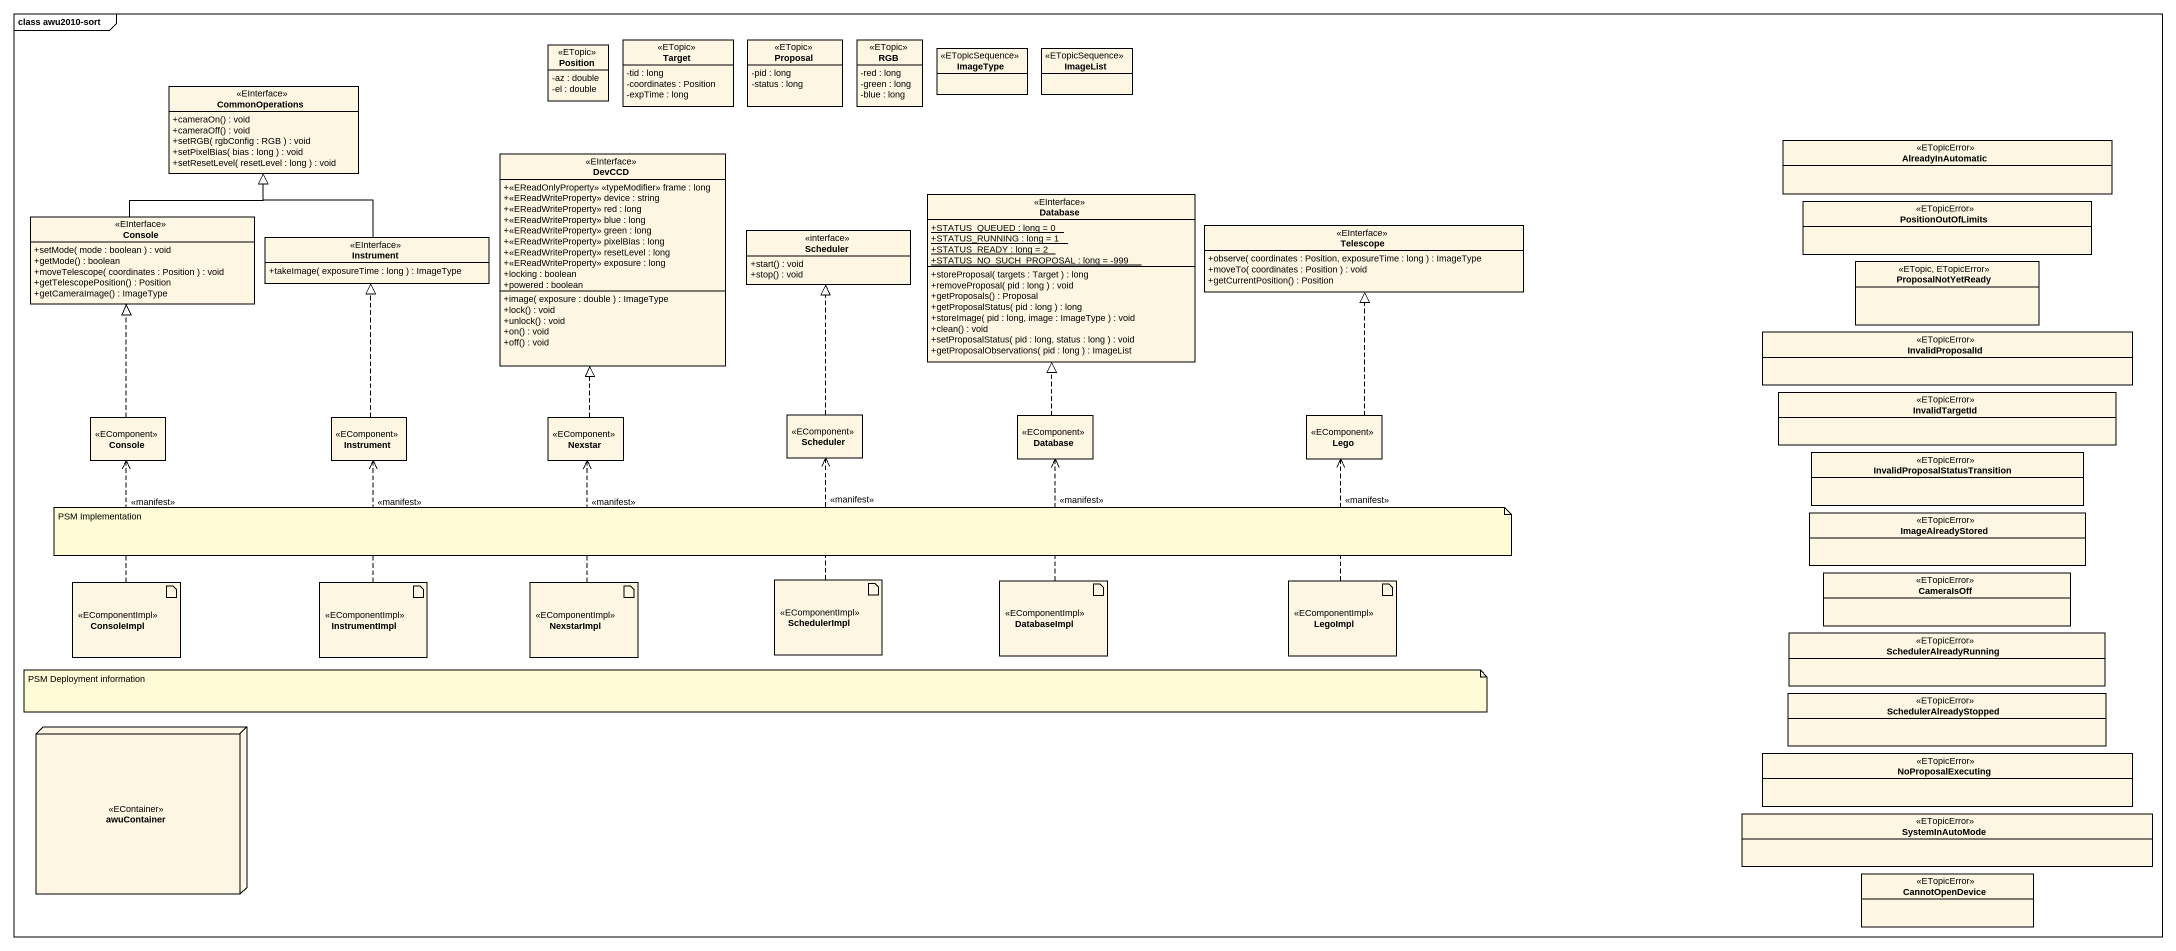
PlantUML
@startuml
mainframe class awu2010-sort
allowmixing
hide circle
hide empty members
skinparam classAttributeIconSize 0
class Position <<ETopic>> {
  -az : double
  -el : double
}
class Target <<ETopic>> {
  -tid : long
  -coordinates : Position
  -expTime : long
}
class Proposal <<ETopic>> {
  -pid : long
  -status : long
}
class RGB <<ETopic>> {
  -red : long
  -green : long
  -blue : long
}
class ImageType <<ETopicSequence>>
class ImageList <<ETopicSequence>>
interface CommonOperations <<EInterface>> {
  +cameraOn() : void
  +cameraOff() : void
  +setRGB( rgbConfig : RGB ) : void
  +setPixelBias( bias : long ) : void
  +setResetLevel( resetLevel : long ) : void
}
class AlreadyInAutomatic <<ETopicError>>
interface DevCCD <<EInterface>> {
  +<<EReadOnlyProperty>> <<typeModifier>> frame : long
  +<<EReadWriteProperty>> device : string
  +<<EReadWriteProperty>> red : long
  +<<EReadWriteProperty>> blue : long
  +<<EReadWriteProperty>> green : long
  +<<EReadWriteProperty>> pixelBias : long
  +<<EReadWriteProperty>> resetLevel : long
  +<<EReadWriteProperty>> exposure : long
  +locking : boolean
  +powered : boolean
  +image( exposure : double ) : ImageType
  +lock() : void
  +unlock() : void
  +on() : void
  +off() : void
}
interface Console <<EInterface>> {
  +setMode( mode : boolean ) : void
  +getMode() : boolean
  +moveTelescope( coordinates : Position ) : void
  +getTelescopePosition() : Position
  +getCameraImage() : ImageType
}
interface "Database" as Database_ <<EInterface>> {
  {static} +STATUS_QUEUED : long = 0
  {static} +STATUS_RUNNING : long = 1
  {static} +STATUS_READY : long = 2
  {static} +STATUS_NO_SUCH_PROPOSAL : long = -999
  +storeProposal( targets : Target ) : long
  +removeProposal( pid : long ) : void
  +getProposals() : Proposal
  +getProposalStatus( pid : long ) : long
  +storeImage( pid : long, image : ImageType ) : void
  +clean() : void
  +setProposalStatus( pid : long, status : long ) : void
  +getProposalObservations( pid : long ) : ImageList
}
interface Telescope <<EInterface>> {
  +observe( coordinates : Position, exposureTime : long ) : ImageType
  +moveTo( coordinates : Position ) : void
  +getCurrentPosition() : Position
}
class PositionOutOfLimits <<ETopicError>>
interface Instrument <<EInterface>> {
  +takeImage( exposureTime : long ) : ImageType
}
interface Scheduler {
  +start() : void
  +stop() : void
}
class ProposalNotYetReady <<ETopic, ETopicError>>
class InvalidProposalId <<ETopicError>>
class "Console" as Console_2 <<EComponent>>
class "Instrument" as Instrument_2 <<EComponent>>
class Nexstar <<EComponent>>
class "Scheduler" as Scheduler_2 <<EComponent>>
class "Database" as Database__2 <<EComponent>>
class Lego <<EComponent>>
class InvalidTargetId <<ETopicError>>
class "InvalidProposalStatusTransition" as InvalidProposalStatusTransit <<ETopicError>>
class ImageAlreadyStored <<ETopicError>>
class CameraIsOff <<ETopicError>>
artifact ConsoleImpl <<EComponentImpl>>
artifact InstrumentImpl <<EComponentImpl>>
artifact NexstarImpl <<EComponentImpl>>
artifact SchedulerImpl <<EComponentImpl>>
artifact DatabaseImpl <<EComponentImpl>>
artifact LegoImpl <<EComponentImpl>>
class SchedulerAlreadyRunning <<ETopicError>>
node awuContainer <<EContainer>>
class SchedulerAlreadyStopped <<ETopicError>>
class NoProposalExecuting <<ETopicError>>
class SystemInAutoMode <<ETopicError>>
class CannotOpenDevice <<ETopicError>>
Console -up-|> CommonOperations
Instrument -up-|> CommonOperations
Console_2 .up.|> Console
Instrument_2 .up.|> Instrument
Nexstar .up.|> DevCCD
Scheduler_2 .up.|> Scheduler
Database__2 .up.|> Database_
Lego .up.|> Telescope
ConsoleImpl .up.> Console_2 : <<manifest>>
InstrumentImpl .up.> Instrument_2 : <<manifest>>
NexstarImpl .up.> Nexstar : <<manifest>>
SchedulerImpl .up.> Scheduler_2 : <<manifest>>
DatabaseImpl .up.> Database__2 : <<manifest>>
LegoImpl .up.> Lego : <<manifest>>
note as N1
  PSM Implementation
end note
note as N2
  PSM Deployment information
end note
@enduml
